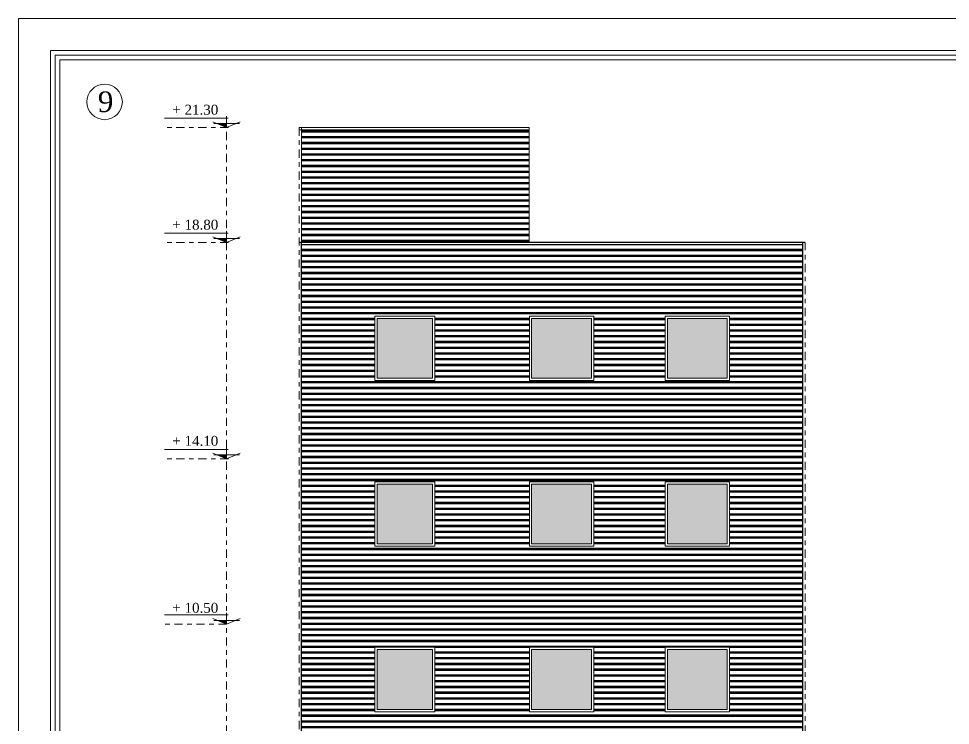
# Model space of a CAD drawing. Header units: metres. Extents: x 236 to 355, y 67 to 475.
# Drawn here: x 277.89 to 298.15, y 241.05 to 256.42 of the extents above; entities that cross this region are included whole.
import ezdxf

# ---------------------------------------------------------------- set-up
doc = ezdxf.new("R2010")
doc.units = ezdxf.units.M
doc.header["$LTSCALE"] = 0.007
doc.header["$MEASUREMENT"] = 0
doc.linetypes.add('DASHDOTX2', pattern=[50.8, 25.4, -12.7, 0, -12.7])
for name, color, linetype in [('6', 6, 'Continuous'), ('DIM1', 40, 'Continuous'), ('H', 7, 'Continuous')]:
    doc.layers.add(name, color=color, linetype=linetype)
for name, color, linetype, lineweight in [('decoration', 251, 'Continuous', 18), ('point line', 22, 'DASHDOTX2', 18), ('stair', 20, 'Continuous', 15), ('walll', 7, 'Continuous', 30)]:
    doc.layers.add(name, color=color, linetype=linetype, lineweight=lineweight)
doc.styles.get("Standard").update_dxf_attribs({"font": 'dutch.ttf'})
pattern_1 = [(0, (2.64409, -26.3804), (0, 0.125), []), (0, (2.64409, -26.36478), (0, 0.125), []), (0, (2.64409, -26.34915), (0, 0.125), [])]

# ---------------------------------------------------------------- blocks, each defined once
blk = doc.blocks.new('SECCODE')
at = {"linetype": 'Continuous'}
blk.add_hatch(color=0, dxfattribs=at).paths.add_polyline_path([(-0.204, 0.085), (0, 0), (0, 0.085)])
at = {"color": 0, "linetype": 'Continuous'}
for p, q in [((0, 0), (0, 0.246)), ((0.034, 0.202), (-1.349, 0.202)), ((0, 0), (-0.297, 0.124)), ((-0.278, 0.085), (0, 0.085)), ((0, 0), (0.297, 0.124)), ((0.278, 0.085), (0, 0.085))]:
    blk.add_line(p, q, dxfattribs=at)

msp = doc.modelspace()

# ---------------------------------------------------------------- hatches: boundary and pattern name
at = {"layer": 'decoration', "lineweight": 0, "true_color": 0x6c0707}
h = msp.add_hatch(dxfattribs=at)
h.set_pattern_fill('PLAST', color=16, scale=0.5, style=0)
h.set_pattern_definition([(0, (-21.7024, -170.42846), (0, 0.125), []), (0, (-21.7024, -170.41283), (0, 0.125), []), (0, (-21.7024, -170.39721), (0, 0.125), [])])
h.paths.add_polyline_path([(288.99, 251.548), (288.99, 254.048), (284.04, 254.048), (284.04, 251.548)])
h = msp.add_hatch(dxfattribs=at)
h.set_pattern_fill('PLAST', color=16, scale=0.5, style=0)
h.set_pattern_definition(pattern_1)
h.paths.add_polyline_path([(290.391, 249.948), (290.391, 249.248), (291.944, 249.248), (291.944, 249.948), (293.344, 249.948), (293.344, 249.248), (294.94, 249.248), (294.94, 251.498), (284.04, 251.498), (284.04, 249.248), (285.635, 249.248), (285.635, 249.948), (286.935, 249.948), (286.935, 249.248), (288.992, 249.248), (288.992, 249.948)])
h = msp.add_hatch(dxfattribs=at)
h.set_pattern_fill('PLAST', color=16, scale=0.5, style=0)
h.set_pattern_definition(pattern_1)
h.paths.add_polyline_path([(290.391, 246.348), (290.391, 245.648), (291.944, 245.648), (291.944, 246.348), (293.344, 246.348), (293.344, 245.648), (294.94, 245.648), (294.94, 249.248), (293.344, 249.248), (293.344, 248.548), (291.944, 248.548), (291.944, 249.248), (290.391, 249.248), (290.391, 248.548), (288.992, 248.548), (288.992, 249.248), (286.935, 249.248), (286.935, 248.548), (285.635, 248.548), (285.635, 249.248), (284.04, 249.248), (284.04, 245.648), (285.635, 245.648), (285.635, 246.348), (286.935, 246.348), (286.935, 245.648), (288.992, 245.648), (288.992, 246.348)])
h = msp.add_hatch(dxfattribs=at)
h.set_pattern_fill('PLAST', color=16, scale=0.5, style=0)
h.set_pattern_definition(pattern_1)
h.paths.add_polyline_path([(290.391, 244.948), (288.992, 244.948), (288.992, 245.648), (286.935, 245.648), (286.935, 244.948), (285.635, 244.948), (285.635, 245.648), (284.04, 245.648), (284.04, 242.161), (285.635, 242.161), (285.635, 242.748), (286.935, 242.748), (286.935, 242.161), (288.992, 242.161), (288.992, 242.748), (290.391, 242.748), (290.391, 242.161), (291.944, 242.161), (291.944, 242.748), (293.344, 242.748), (293.344, 242.161), (294.94, 242.161), (294.94, 245.648), (293.344, 245.648), (293.344, 244.948), (291.944, 244.948), (291.944, 245.648), (290.391, 245.648)])
h = msp.add_hatch(dxfattribs=at)
h.set_pattern_fill('PLAST', color=16, scale=0.5, style=0)
h.set_pattern_definition(pattern_1)
h.paths.add_polyline_path([(291.944, 241.348), (291.944, 242.161), (290.391, 242.161), (290.391, 241.348), (288.992, 241.348), (288.992, 242.161), (286.935, 242.161), (286.935, 241.348), (285.635, 241.348), (285.635, 242.161), (284.04, 242.161), (284.04, 238.425), (285.635, 238.425), (285.635, 239.148), (286.935, 239.148), (286.935, 238.425), (288.992, 238.425), (288.992, 239.148), (290.391, 239.148), (290.391, 238.425), (291.944, 238.425), (291.944, 239.148), (293.344, 239.148), (293.344, 238.425), (294.94, 238.425), (294.94, 242.161), (293.344, 242.161), (293.344, 241.348)])
at = {"layer": 'walll'}
h = msp.add_hatch(color=256, dxfattribs=at)
h.set_gradient(color1=(0, 0, 255), color2=(255, 255, 0), tint=1, name='CYLINDER')
h.paths.add_polyline_path([(286.885, 248.598), (286.885, 249.898), (285.685, 249.898), (285.685, 248.598)])
h = msp.add_hatch(color=256, dxfattribs=at)
h.set_gradient(color1=(0, 0, 255), color2=(255, 255, 0), tint=1, name='CYLINDER')
h.paths.add_polyline_path([(289.042, 248.598), (290.341, 248.598), (290.341, 249.898), (289.042, 249.898)])
h = msp.add_hatch(color=256, dxfattribs=at)
h.set_gradient(color1=(0, 0, 255), color2=(255, 255, 0), tint=1, name='CYLINDER')
h.paths.add_polyline_path([(293.294, 248.598), (293.294, 249.898), (291.994, 249.898), (291.994, 248.598)])
h = msp.add_hatch(color=256, dxfattribs=at)
h.set_gradient(color1=(0, 0, 255), color2=(255, 255, 0), tint=1, name='CYLINDER')
h.paths.add_polyline_path([(286.885, 244.998), (286.885, 246.298), (285.685, 246.298), (285.685, 244.998)])
h = msp.add_hatch(color=256, dxfattribs=at)
h.set_gradient(color1=(0, 0, 255), color2=(255, 255, 0), tint=1, name='CYLINDER')
h.paths.add_polyline_path([(289.042, 244.998), (290.341, 244.998), (290.341, 246.298), (289.042, 246.298)])
h = msp.add_hatch(color=256, dxfattribs=at)
h.set_gradient(color1=(0, 0, 255), color2=(255, 255, 0), tint=1, name='CYLINDER')
h.paths.add_polyline_path([(293.294, 244.998), (293.294, 246.298), (291.994, 246.298), (291.994, 244.998)])
h = msp.add_hatch(color=256, dxfattribs=at)
h.set_gradient(color1=(0, 0, 255), color2=(255, 255, 0), tint=1, name='CYLINDER')
h.paths.add_polyline_path([(286.885, 241.398), (286.885, 242.698), (285.685, 242.698), (285.685, 241.398)])
h = msp.add_hatch(color=256, dxfattribs=at)
h.set_gradient(color1=(0, 0, 255), color2=(255, 255, 0), tint=1, name='CYLINDER')
h.paths.add_polyline_path([(289.042, 241.398), (290.341, 241.398), (290.341, 242.698), (289.042, 242.698)])
h = msp.add_hatch(color=256, dxfattribs=at)
h.set_gradient(color1=(0, 0, 255), color2=(255, 255, 0), tint=1, name='CYLINDER')
h.paths.add_polyline_path([(293.294, 241.398), (293.294, 242.698), (291.994, 242.698), (291.994, 241.398)])

# ---------------------------------------------------------------- linework, layer by layer
at = {"layer": '6', "lineweight": 5}
for p, q in [((278.583, 255.72), (319.187, 255.72)), ((278.583, 227.416), (278.583, 255.72)), ((278.679, 255.623), (319.083, 255.623)), ((278.679, 227.519), (278.679, 255.623)), ((278.783, 255.52), (318.987, 255.52)), ((278.783, 227.616), (278.783, 255.52))]:
    msp.add_line(p, q, dxfattribs=at)
at = {"layer": 'DIM1', "lineweight": 5}
msp.add_line((277.887, 256.416), (277.887, 226.716), dxfattribs=at)
for points in [[(319.887, 256.416), (298.887, 256.416), (277.887, 256.416), (277.887, 226.716), (298.887, 226.716), (319.887, 226.716)], [(319.191, 255.72), (298.887, 255.72), (278.583, 255.72), (278.583, 227.411), (298.887, 227.411), (319.191, 227.411)]]:
    msp.add_lwpolyline(points, close=True, dxfattribs=at)
at = {"layer": 'H', "lineweight": 5}
msp.add_circle((279.756, 254.605), 0.386, dxfattribs=at)
at = {"layer": 'point line'}
for p, q in [((282.448, 254.048), (281.099, 254.048)), ((282.408, 232.75), (282.408, 254.05)), ((282.448, 251.548), (281.099, 251.548)), ((282.448, 246.848), (281.099, 246.848)), ((282.408, 243.248), (281.059, 243.248))]:
    msp.add_line(p, q, dxfattribs=at)
at = {"layer": 'stair'}
for p, q in [((288.99, 254.048), (283.99, 254.048)), ((288.99, 253.998), (283.99, 253.998)), ((284.04, 251.548), (284.04, 254.048)), ((288.99, 254.048), (288.99, 251.548))]:
    msp.add_line(p, q, dxfattribs=at)
at = {"layer": 'stair', "linetype": 'DASHDOTX2'}
for p, q in [((283.99, 254.048), (283.99, 232.748)), ((294.99, 232.748), (294.99, 251.548))]:
    msp.add_line(p, q, dxfattribs=at)
at = {"layer": 'stair'}
for points in [[(286.935, 249.948), (285.635, 249.948), (285.635, 248.548), (286.935, 248.548)], [(286.885, 249.898), (285.685, 249.898), (285.685, 248.598), (286.885, 248.598)], [(290.391, 249.948), (288.992, 249.948), (288.992, 248.548), (290.391, 248.548)], [(290.341, 249.898), (289.042, 249.898), (289.042, 248.598), (290.341, 248.598)], [(293.344, 249.948), (291.944, 249.948), (291.944, 248.548), (293.344, 248.548)], [(293.294, 249.898), (291.994, 249.898), (291.994, 248.598), (293.294, 248.598)], [(286.935, 246.348), (285.635, 246.348), (285.635, 244.948), (286.935, 244.948)], [(286.885, 246.298), (285.685, 246.298), (285.685, 244.998), (286.885, 244.998)], [(290.391, 246.348), (288.992, 246.348), (288.992, 244.948), (290.391, 244.948)], [(290.341, 246.298), (289.042, 246.298), (289.042, 244.998), (290.341, 244.998)], [(293.344, 246.348), (291.944, 246.348), (291.944, 244.948), (293.344, 244.948)], [(293.294, 246.298), (291.994, 246.298), (291.994, 244.998), (293.294, 244.998)], [(286.935, 242.748), (285.635, 242.748), (285.635, 241.348), (286.935, 241.348)], [(290.391, 242.748), (288.992, 242.748), (288.992, 241.348), (290.391, 241.348)], [(293.344, 242.748), (291.944, 242.748), (291.944, 241.348), (293.344, 241.348)], [(286.885, 242.698), (285.685, 242.698), (285.685, 241.398), (286.885, 241.398)], [(290.341, 242.698), (289.042, 242.698), (289.042, 241.398), (290.341, 241.398)], [(293.294, 242.698), (291.994, 242.698), (291.994, 241.398), (293.294, 241.398)]]:
    msp.add_lwpolyline(points, close=True, dxfattribs=at)
at = {"layer": 'walll'}
for p, q in [((294.99, 251.548), (283.99, 251.548)), ((284.04, 232.748), (284.04, 251.548)), ((294.94, 251.498), (284.04, 251.498)), ((294.94, 232.748), (294.94, 251.548))]:
    msp.add_line(p, q, dxfattribs=at)

# ---------------------------------------------------------------- block references
at = {"layer": 'stair'}
for p in [(282.408, 254.048), (282.408, 251.548), (282.408, 246.848), (282.408, 243.248)]:
    msp.add_blockref('SECCODE', p, dxfattribs=at)

# ---------------------------------------------------------------- texts
at = {"layer": 'H', "lineweight": 5}
msp.add_text('9', height=0.448, dxfattribs=at).set_placement((279.609, 254.385))
at = {"layer": 'walll'}
for s, p in [('+ 21.30', (281.229, 254.328)), ('+ 18.80', (281.229, 251.828)), ('+ 14.10', (281.229, 247.128)), ('+ 10.50', (281.229, 243.498))]:
    msp.add_text(s, height=0.2159, dxfattribs=at).set_placement(p)

doc.saveas('drawing.dxf')
